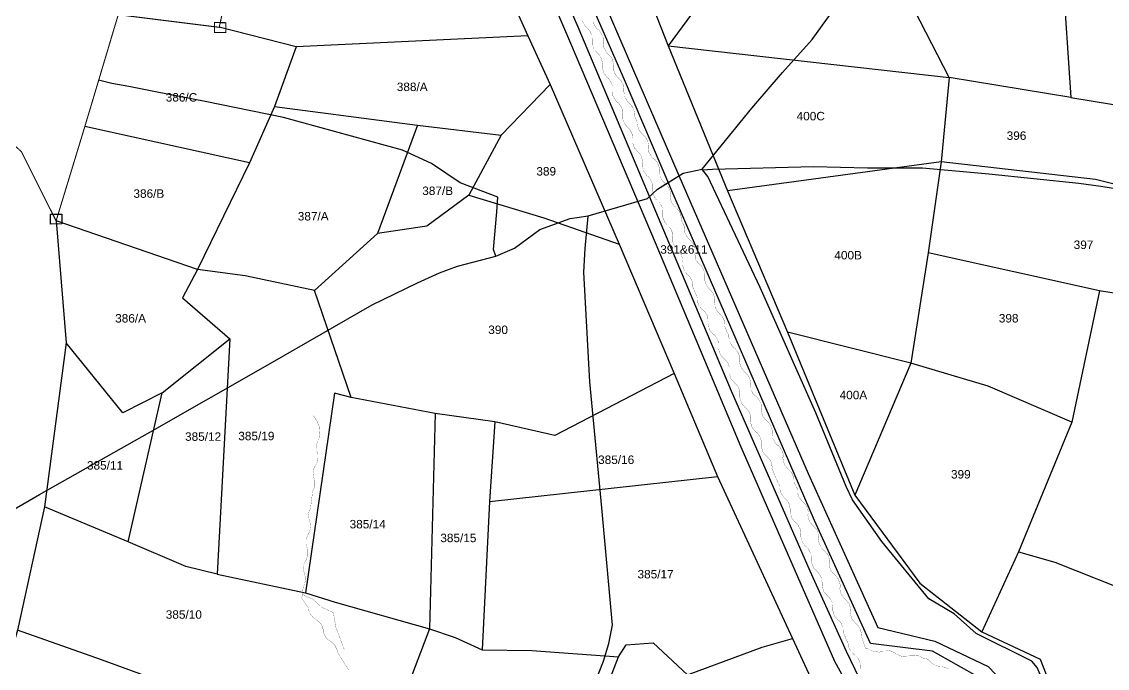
# Model space of a CAD drawing. Header units: inches. Extents: x 617 to 4497, y -923 to 1824.
# Drawn here: x 2235 to 2748, y 160 to 466 of the extents above; entities that cross this region are included whole.
import ezdxf
from ezdxf.enums import TextEntityAlignment as Align

# ---------------------------------------------------------------- set-up
doc = ezdxf.new("R2010")
doc.units = ezdxf.units.IN
doc.header["$LTSCALE"] = 15
doc.header["$MEASUREMENT"] = 0
for name, color, linetype in [('BOUNDARY', 5, 'Continuous'), ('PLOT', 7, 'Continuous'), ('PLOT NO', 7, 'Continuous'), ('ROAD', 50, 'Continuous'), ('STREAM', 130, 'SL')]:
    doc.layers.add(name, color=color, linetype=linetype)
doc.styles.get("Standard").update_dxf_attribs({"font": 'arial.ttf'})
doc.linetypes.add('SL', pattern='A,8e-06,[1,streme line,S=0.066667,R=0,X=0,Y=0],-0.839413', length=0.839421)

msp = doc.modelspace()

# ---------------------------------------------------------------- linework, layer by layer
at = {"layer": 'BOUNDARY', "const_width": 0.5}
msp.add_lwpolyline([(2333.9, 488.84), (2328.29, 463.14), (2280.53, 469.12), (2264.73, 416.27), (2251.13, 371.61), (2234.72, 404.34), (2176.1, 457.06)], dxfattribs=at)
at = {"layer": 'PLOT'}
for points in [[(2383.03, 790.33), (2395.88, 784.64), (2440.54, 703.39), (2448.04, 690.15), (2501.7, 553.61), (2540.72, 454.45), (2568.77, 385.82), (2597.18, 319), (2628.96, 241.98), (2659.7, 200.33), (2689.06, 177.29), (2716.7, 164.39), (2752.83, 72.11), (2757.37, 17.16), (2765.34, -30.28)], [(2380.65, 772.01), (2403.85, 719.92), (2426.42, 667.17), (2454.64, 603.4), (2499.39, 500.59), (2545.77, 393.07), (2606.89, 252.14), (2639.9, 179.35), (2666.8, 172.91), (2692.14, 160.97), (2713.39, 138.66), (2727.46, 102.02), (2740.52, 25.19), (2754.69, -29.87)], [(2748.04, -29.39), (2730.28, 53.32), (2719.61, 102), (2709.47, 133.49), (2704.58, 140.55), (2688.19, 155.46), (2665.8, 168.16), (2636.47, 171.83), (2609.94, 229.94), (2541.93, 386.9), (2519.99, 438.28), (2499.41, 485.55), (2462.6, 569.09), (2394.67, 725.75), (2378.6, 761.4)], [(2376.22, 746.9), (2381.9, 733.19), (2412.43, 660.82), (2452.92, 567.9), (2498.46, 462.28), (2570.48, 291.25), (2607.76, 206.11), (2624.96, 168.22), (2647.81, 120.63), (2655.17, 101.92), (2656.2, 90.28), (2659.63, 46.73), (2660.87, 28.06), (2656.38, 2.91), (2652.82, -20.29)], [(2645.69, -19.82), (2654.78, 18.85), (2654.32, 45.61), (2650.47, 100.78), (2647.07, 113.26), (2619.52, 163.18), (2575.17, 264.65), (2534.72, 361.23), (2494.61, 455.45), (2429.4, 608.29), (2382.99, 716.54), (2374.41, 732.63)], [(2368.54, 697.03), (2394.87, 638.93), (2419.53, 582.08), (2447.53, 518.63), (2474.29, 459.13), (2484.91, 436.17), (2517.53, 360.56), (2543.48, 299.51), (2564.01, 250.7), (2599.46, 174.15), (2635.26, 96.53), (2604.66, 80.72), (2561.48, 59.96), (2505.69, 32.84), (2485.06, 22.82), (2442.78, 0.62)], [(2578.08, 561.4), (2583.1, 512.11), (2540.72, 454.45), (2673.58, 439.48), (2637.96, 508.77), (2625.11, 533.64), (2583.1, 512.11)], [(2723.34, 547.42), (2731.17, 430.01), (2673.58, 439.48)], [(2474.29, 459.13), (2364.71, 453.86), (2328.29, 463.14)], [(2364.71, 453.86), (2354.49, 425.75), (2342.69, 399.06), (2317.94, 348.66), (2251.13, 371.61)], [(2673.58, 439.48), (2669.91, 399.54), (2663.74, 356.55), (2655.5, 304.27), (2628.96, 241.98)], [(2354.49, 425.75), (2422.1, 416.84), (2461.71, 412.15), (2484.91, 436.17)], [(2731.17, 430.01), (2781.15, 421.7)], [(2342.69, 399.06), (2264.73, 416.27)], [(2422.1, 416.84), (2403.2, 365.69)], [(2461.71, 412.15), (2446.41, 383.82), (2481.94, 373), (2517.53, 360.56)], [(2815.35, 373.05), (2798.29, 377.36), (2742.87, 391.23), (2669.91, 399.54), (2568.77, 385.82)], [(2446.41, 383.82), (2426.44, 369.04), (2403.2, 365.69), (2373.39, 338.77), (2340.58, 345.64), (2317.94, 348.66)], [(2798.29, 377.36), (2795.14, 330.37), (2744.82, 338.47), (2663.74, 356.55)], [(2251.13, 371.61), (2255.85, 314.02), (2245.59, 236.37), (2232.79, 178.01), (2231.89, 174.75), (2226.67, 156.99), (2233.97, 80.94), (2235.73, 69.58), (2245.81, 8.19), (2255.13, -28.15), (2275.83, -77.13)], [(2248.52, 374.79), (2253.85, 374.74), (2253.88, 370.15), (2248.52, 370.1), (2248.52, 374.79), (2248.52, 374.79)], [(2317.94, 348.66), (2310.87, 335.26), (2333.35, 315.76), (2327.3, 204.58), (2369.17, 195.71)], [(2543.48, 299.51), (2487, 270.15), (2458.69, 276.62), (2430.46, 280.53), (2390.73, 288.1), (2373.39, 338.77)], [(2744.82, 338.47), (2731.66, 276.47), (2692.05, 293.4), (2655.5, 304.27)], [(2655.5, 304.27), (2597.18, 319)], [(2301.23, 290.28), (2282.73, 280.88), (2255.85, 314.02)], [(2285.17, 219.87), (2301.23, 290.28), (2333.35, 315.76)], [(2390.73, 288.1), (2382.84, 290.14), (2369.17, 195.71), (2383.09, 191.27), (2427.7, 178.69), (2439.86, 174.64), (2452.76, 168.75), (2476.15, 168.5), (2517.14, 165.44), (2520.82, 171.1), (2533.61, 172.11), (2549.91, 156.94), (2585.15, 169.97), (2599.46, 174.15)], [(2430.46, 280.53), (2427.7, 178.69), (2404.39, 117.43), (2452.32, 122.14), (2491.48, 128.3), (2500.12, 129.4), (2508.7, 143.56), (2517.14, 165.44)], [(2458.69, 276.62), (2456.15, 238.96), (2452.76, 168.75)], [(2731.66, 276.47), (2706.48, 215.06), (2689.06, 177.29)], [(2706.48, 215.06), (2723.59, 210.3), (2764.14, 194.22), (2784.21, 274.65), (2794.79, 270.54)], [(2456.15, 238.96), (2564.01, 250.7)], [(2327.3, 204.58), (2312.52, 208.16), (2285.17, 219.87), (2245.59, 236.37)], [(2404.39, 117.43), (2373.12, 127.77), (2310.66, 150.12), (2272.59, 164.02), (2232.79, 178.01)]]:
    msp.add_lwpolyline(points, dxfattribs=at)
at = {"layer": 'PLOT', "color": 3, "const_width": 0.5}
msp.add_lwpolyline([(2326.02, 465.39), (2331.36, 465.33), (2331.39, 460.75), (2326.02, 460.69), (2326.02, 465.39), (2326.02, 465.39)], dxfattribs=at)
at = {"layer": 'ROAD'}
for points in [[(2198.86, 216.6), (2243.22, 242.19), (2295.5, 271.72), (2352.35, 304.1), (2400.62, 331.89), (2422.09, 342.32), (2432.54, 347.04), (2440.98, 350.19), (2459.21, 354.94), (2467.94, 358.66), (2479.96, 367.52), (2494.27, 372.81), (2502.86, 373.96), (2530.9, 382.25), (2535.64, 386.57), (2547.81, 394.15), (2556.82, 396.01), (2580.27, 424.86), (2594.75, 441.81), (2608.77, 457.4), (2621.89, 475.48)], [(2459.21, 354.9), (2458.06, 358.07), (2459.66, 375.9), (2460.12, 382.89), (2442.33, 389.57), (2428.68, 398.82), (2414.93, 405.12), (2358.7, 420.57), (2321.58, 428.05), (2298.18, 432.61), (2285.57, 435.13), (2277.53, 436.56), (2271.24, 438.22)], [(2751.01, 73.18), (2735.94, 112.32), (2715.28, 160.36), (2712.73, 163.36), (2686.46, 176.44), (2676.07, 185.82), (2664.05, 192.83), (2641.79, 220.01), (2627.94, 239.67), (2624.94, 245.96), (2610.53, 280.87), (2584.15, 340.09), (2559.5, 392.57), (2556.87, 395.78), (2561.68, 396.12), (2609.44, 397.27), (2634.92, 396.66), (2660.99, 396.66), (2692.33, 393.83), (2735.05, 389.47), (2745.32, 388.06), (2759.06, 385.88)], [(2487.35, -3.61), (2488.22, 15.27), (2493.7, 77.82), (2495.56, 117.4), (2497.55, 123.99), (2499.29, 135.79), (2510.12, 163.45), (2512.61, 171.78), (2514.35, 180.47), (2509.25, 235.97), (2503.65, 295.44), (2500.79, 347.33), (2501.38, 358.49), (2502.88, 373.89)]]:
    msp.add_lwpolyline(points, dxfattribs=at)
at = {"layer": 'STREAM', "color": 4, "lineweight": 0, "const_width": 0.1}
for points in [[(2631.68, 159.93), (2631.68, 160.15), (2631.68, 160.59), (2631.68, 160.81), (2631.68, 161.46), (2631.46, 162.34), (2631.46, 162.78), (2631.25, 163.43), (2630.59, 164.52), (2630.37, 164.74), (2630.15, 165.18), (2629.5, 165.84), (2629.28, 166.05), (2629.06, 166.27), (2628.4, 166.71), (2627.75, 167.58), (2627.53, 167.8), (2627.09, 168.24), (2626.44, 169.33), (2626.22, 169.77), (2626.22, 169.99), (2626, 171.08), (2626, 171.52), (2625.78, 171.74), (2625.78, 171.96), (2625.12, 173.27), (2623.59, 176.98), (2623.59, 177.64), (2623.38, 178.52), (2623.38, 178.73), (2623.38, 179.61), (2622.72, 180.7), (2622.5, 180.92), (2622.5, 181.36), (2621.84, 182.01), (2621.63, 182.45), (2621.41, 182.45), (2620.75, 183.11), (2620.1, 183.98), (2619.88, 184.2), (2619.44, 184.64), (2619, 185.95), (2618.78, 186.17), (2618.78, 186.6), (2618.57, 187.48), (2618.57, 187.92), (2618.57, 188.13), (2618.57, 188.57), (2618.57, 189.01), (2618.35, 190.1), (2618.35, 190.32), (2618.35, 190.98), (2617.69, 192.29), (2617.47, 192.51), (2617.47, 192.73), (2616.82, 193.6), (2616.6, 193.82), (2616.38, 194.04), (2615.72, 194.69), (2615.07, 195.57), (2614.85, 195.57), (2614.41, 196.22), (2613.97, 197.53), (2613.76, 197.75), (2613.76, 197.97), (2613.54, 199.06), (2613.54, 199.5), (2613.54, 199.72), (2613.54, 200.16), (2613.54, 200.6), (2613.32, 201.69), (2613.32, 201.91), (2613.32, 202.56), (2612.66, 203.87), (2612.44, 204.09), (2612.44, 204.31), (2611.79, 205.19), (2611.57, 205.4), (2611.35, 205.62), (2610.7, 206.28), (2610.04, 206.94), (2609.82, 207.15), (2609.38, 207.81), (2608.95, 208.9), (2608.73, 209.34), (2608.73, 209.56), (2608.51, 210.65), (2608.51, 211.09), (2608.51, 211.31), (2608.51, 211.53), (2608.51, 212.18), (2608.29, 213.27), (2608.29, 213.49), (2608.29, 214.15), (2607.63, 215.24), (2607.42, 215.68), (2607.42, 215.9), (2606.76, 216.77), (2606.54, 216.99), (2606.32, 217.21), (2605.67, 217.65), (2605.01, 218.52), (2604.79, 218.74), (2604.36, 219.4), (2603.92, 220.49), (2603.7, 220.93), (2603.7, 221.14), (2603.48, 222.24), (2603.48, 222.46), (2603.48, 222.89), (2603.48, 223.11), (2603.48, 223.77), (2603.26, 224.64), (2603.26, 225.08), (2603.26, 225.74), (2602.61, 226.83), (2602.39, 227.05), (2602.39, 227.48), (2601.73, 228.36), (2601.51, 228.58), (2601.3, 228.8), (2600.64, 229.23), (2599.98, 230.11), (2599.76, 230.33), (2599.33, 230.76), (2598.89, 232.08), (2598.67, 232.29), (2598.67, 232.73), (2598.45, 233.61), (2598.45, 234.04), (2598.45, 234.26), (2598.45, 234.7), (2598.45, 235.35), (2598.23, 236.23), (2598.23, 236.45), (2598.23, 237.1), (2597.58, 238.42), (2597.36, 238.63), (2597.36, 239.07), (2596.7, 239.73), (2596.49, 239.95), (2596.27, 240.16), (2595.39, 240.82), (2594.96, 241.69), (2594.74, 241.91), (2594.3, 242.35), (2593.86, 243.66), (2593.64, 243.88), (2593.64, 244.32), (2593.42, 245.19), (2593.42, 245.63), (2593.42, 245.85), (2593.42, 246.29), (2591.68, 250), (2589.71, 254.59), (2589.93, 255.03), (2589.71, 256.12), (2589.71, 256.34), (2589.49, 257), (2589.05, 258.31), (2588.83, 258.53), (2588.62, 258.75), (2587.96, 259.62), (2587.74, 259.84), (2587.52, 260.06), (2586.87, 260.71), (2586.21, 261.37), (2585.99, 261.59), (2585.55, 262.24), (2585.12, 263.34), (2585.12, 263.77), (2584.9, 263.99), (2584.68, 265.09), (2584.68, 265.52), (2584.68, 265.74), (2584.68, 265.96), (2584.9, 266.62), (2584.68, 267.71), (2584.68, 267.93), (2584.46, 268.58), (2584.02, 269.68), (2583.81, 270.11), (2583.59, 270.33), (2582.93, 271.21), (2582.71, 271.43), (2582.49, 271.64), (2581.84, 272.08), (2581.18, 272.96), (2580.96, 273.17), (2580.53, 273.61), (2580.09, 274.92), (2580.09, 275.36), (2579.87, 275.58), (2579.65, 276.67), (2579.65, 276.89), (2579.65, 277.11), (2579.65, 277.55), (2579.65, 278.2), (2579.65, 279.08), (2579.65, 279.51), (2579.43, 280.17), (2579, 281.26), (2578.78, 281.48), (2578.56, 281.92), (2577.9, 282.58), (2577.68, 283.01), (2577.47, 283.01), (2576.81, 283.67), (2576.15, 284.54), (2575.94, 284.76), (2575.5, 285.2), (2575.06, 286.51), (2575.06, 286.73), (2574.84, 287.17), (2574.62, 288.04), (2574.62, 288.48), (2574.62, 288.7), (2574.62, 289.13), (2574.62, 289.57), (2574.62, 290.66), (2574.62, 290.88), (2574.41, 291.54), (2573.97, 292.85), (2573.75, 293.07), (2573.53, 293.51), (2572.88, 294.16), (2572.66, 294.38), (2572.44, 294.6), (2571.78, 295.25), (2571.13, 296.13), (2570.91, 296.35), (2570.47, 296.79), (2570.03, 298.1), (2570.03, 298.32), (2569.81, 298.75), (2569.6, 299.63), (2569.6, 300.06), (2569.6, 300.28), (2569.6, 300.72), (2569.6, 301.16), (2569.6, 302.25), (2569.6, 302.47), (2569.38, 303.13), (2568.94, 304.44), (2568.72, 304.66), (2568.5, 304.87), (2567.85, 305.75), (2567.63, 305.97), (2567.41, 306.19), (2566.75, 306.84), (2566.1, 307.5), (2565.88, 307.72), (2565.44, 308.37), (2565.01, 309.46), (2565.01, 309.9), (2564.79, 310.12), (2564.57, 311.21), (2564.57, 311.65), (2564.57, 311.87), (2564.57, 312.09), (2564.57, 312.74), (2564.57, 313.84), (2564.35, 314.06), (2564.35, 314.71), (2563.91, 315.8), (2563.69, 316.24), (2563.47, 316.46), (2562.82, 317.33), (2562.6, 317.55), (2562.38, 317.77), (2561.73, 318.21), (2561.07, 319.08), (2560.85, 319.3), (2560.41, 319.96), (2559.98, 321.05), (2559.98, 321.49), (2559.76, 321.71), (2559.54, 322.8), (2559.54, 323.02), (2559.54, 323.46), (2559.54, 323.67), (2559.54, 324.33), (2559.54, 325.21), (2559.32, 325.64), (2559.32, 326.3), (2558.88, 327.39), (2558.67, 327.61), (2558.45, 328.05), (2557.79, 328.92), (2557.57, 329.14), (2557.35, 329.36), (2556.7, 329.8), (2556.04, 330.67), (2555.82, 330.89), (2555.39, 331.33), (2554.95, 332.64), (2554.73, 332.86), (2554.73, 333.29), (2554.51, 334.17), (2554.51, 334.61), (2554.51, 334.82), (2554.51, 335.26), (2552.54, 339.85), (2552.33, 340.29), (2552.33, 340.73), (2552.33, 341.82), (2552.33, 342.04), (2552.11, 342.69), (2551.67, 344.01), (2551.45, 344.22), (2551.23, 344.66), (2550.8, 345.32), (2550.36, 345.75), (2549.48, 346.41), (2549.05, 347.29), (2548.83, 347.5), (2548.39, 347.94), (2547.95, 349.25), (2547.95, 349.69), (2547.73, 349.91), (2547.52, 351), (2547.52, 351.22), (2547.52, 351.66), (2547.52, 351.88), (2547.73, 352.53), (2547.52, 353.41), (2547.52, 353.84), (2547.3, 354.5), (2546.86, 355.59), (2546.64, 356.03), (2546.64, 356.25), (2545.99, 357.12), (2545.77, 357.34), (2545.55, 357.56), (2544.89, 358.22), (2544.24, 358.87), (2544.02, 359.09), (2543.58, 359.75), (2543.14, 360.84), (2543.14, 361.28), (2542.93, 361.49), (2542.93, 362.59), (2542.93, 363.03), (2542.93, 363.24), (2542.93, 363.68), (2542.93, 364.12), (2542.71, 365.21), (2542.71, 365.43), (2542.71, 366.09), (2542.05, 367.4), (2542.05, 367.62), (2541.83, 367.83), (2541.18, 368.71), (2540.96, 368.93), (2540.74, 369.15), (2540.08, 369.8), (2539.43, 370.68), (2539.21, 370.9), (2538.99, 371.33), (2538.33, 372.64), (2538.33, 372.86), (2538.12, 373.3), (2538.12, 374.17), (2538.12, 374.61), (2538.12, 374.83), (2538.12, 375.27), (2538.12, 375.7), (2538.12, 376.8), (2537.9, 377.02), (2537.9, 377.67), (2537.46, 378.98), (2537.24, 379.2), (2537.02, 379.64), (2536.37, 380.3), (2536.15, 380.51), (2535.93, 380.73), (2535.27, 381.39), (2534.62, 382.26), (2534.62, 382.48), (2534.18, 382.92), (2533.74, 384.23), (2533.52, 384.67), (2533.52, 384.89), (2533.31, 385.98), (2533.31, 386.2), (2533.31, 386.42), (2533.31, 386.85), (2533.31, 387.51), (2533.31, 388.38), (2533.31, 388.82), (2533.09, 389.48), (2532.65, 390.57), (2532.43, 390.79), (2532.21, 391.23), (2531.78, 392.1), (2531.34, 392.32), (2531.34, 392.54), (2530.46, 392.98), (2530.03, 393.85), (2529.81, 394.07), (2529.37, 394.72), (2528.93, 395.82), (2528.93, 396.25), (2528.72, 396.47), (2528.5, 397.57), (2528.5, 398), (2528.5, 398.22), (2528.5, 398.44), (2528.72, 399.1), (2528.5, 400.19), (2528.5, 400.41), (2528.28, 401.06), (2527.84, 402.38), (2527.62, 402.59), (2527.62, 402.81), (2526.97, 403.69), (2526.75, 403.91), (2526.53, 404.12), (2525.87, 404.78), (2525.22, 405.65), (2525, 405.65), (2524.56, 406.31), (2524.12, 407.62), (2524.12, 407.84), (2523.91, 408.28), (2523.91, 409.15), (2523.91, 409.59), (2523.91, 409.81), (2523.91, 410.25), (2523.91, 410.68), (2523.69, 411.78), (2523.69, 411.99), (2523.69, 412.65), (2523.03, 413.96), (2523.03, 414.18), (2522.81, 414.62), (2522.16, 415.27), (2521.94, 415.49), (2521.72, 415.71), (2521.06, 416.37), (2520.41, 417.24), (2520.19, 417.46), (2519.97, 417.9), (2519.31, 419.21), (2519.31, 419.43), (2519.1, 419.86), (2519.1, 420.96), (2519.1, 421.18), (2519.1, 421.4), (2519.1, 421.83), (2519.1, 422.49), (2518.88, 423.36), (2518.88, 423.58), (2518.88, 424.46), (2518.44, 425.55), (2518.22, 425.77), (2518, 426.2), (2517.35, 427.08), (2517.13, 427.3), (2516.91, 427.52), (2516.25, 427.95), (2515.6, 428.83), (2515.6, 429.05), (2515.16, 429.7), (2514.51, 430.8), (2514.51, 431.23), (2514.51, 431.45), (2514.29, 432.54), (2514.29, 432.98), (2514.29, 433.2), (2514.29, 433.42), (2514.29, 434.07), (2514.29, 435.17), (2514.29, 435.39), (2514.07, 436.04), (2513.63, 437.14), (2513.41, 437.57), (2513.19, 437.79), (2512.76, 438.67), (2512.32, 438.88), (2512.32, 439.1), (2511.44, 439.76), (2511.01, 440.63), (2510.79, 440.63), (2510.35, 441.29), (2509.91, 442.6), (2509.91, 442.82), (2509.7, 443.26), (2509.48, 444.13), (2509.48, 444.57), (2509.48, 444.79), (2509.48, 445.22), (2509.7, 445.66), (2509.48, 446.75), (2509.48, 446.97), (2509.26, 447.63), (2508.82, 448.94), (2508.6, 449.16), (2508.6, 449.38), (2507.95, 450.25), (2507.73, 450.47), (2507.51, 450.69), (2506.85, 451.35), (2506.2, 452.22), (2505.98, 452.44), (2505.54, 452.88), (2505.11, 454.19), (2505.11, 454.41), (2504.89, 454.84), (2504.89, 455.72), (2504.89, 456.15), (2504.89, 456.37), (2504.89, 456.81), (2504.89, 457.47), (2504.67, 458.34), (2504.67, 458.56), (2504.67, 459.43), (2504.01, 460.53), (2503.79, 460.75), (2503.79, 461.18), (2503.14, 462.06), (2502.92, 462.28), (2502.7, 462.49), (2502.04, 462.93), (2501.39, 463.81), (2501.17, 464.02), (2500.95, 464.68), (2500.3, 465.77), (2500.3, 466.21)], [(2389.46, 159.28), (2387.27, 162.78), (2384.43, 167.37), (2384.21, 168.02), (2383.99, 168.9), (2383.77, 169.33), (2383.56, 169.77), (2382.9, 171.08), (2382.68, 171.3), (2382.46, 171.52), (2381.81, 172.18), (2381.37, 172.39), (2381.15, 172.61), (2380.5, 173.05), (2379.62, 173.71), (2379.4, 173.92), (2378.96, 174.36), (2378.31, 175.45), (2378.09, 175.67), (2377.87, 176.11), (2377.65, 176.98), (2377.43, 177.42), (2377.43, 177.64), (2377.43, 178.08), (2377.43, 178.52), (2377, 179.39), (2377, 179.83), (2376.78, 180.48), (2375.9, 181.58), (2375.69, 181.79), (2375.47, 182.01), (2374.81, 182.67), (2374.37, 182.89), (2374.37, 183.11), (2373.5, 183.54), (2372.63, 184.2), (2372.63, 184.42), (2371.97, 184.86), (2371.31, 185.95), (2371.09, 186.17), (2371.09, 186.6), (2370.66, 187.48), (2370.66, 187.92), (2370.44, 188.13), (2370.44, 188.57), (2367.38, 193.16), (2368.03, 198.41), (2368.25, 198.85), (2368.69, 199.72), (2368.69, 200.16), (2368.91, 200.81), (2369.13, 202.13), (2369.13, 202.34), (2369.13, 202.78), (2368.91, 203.66), (2368.69, 204.09), (2368.69, 204.31), (2368.47, 205.19), (2368.25, 206.28), (2368.25, 206.5), (2368.03, 207.15), (2368.25, 208.47), (2368.25, 208.68), (2368.25, 209.12), (2368.69, 210), (2368.91, 210.43), (2368.91, 210.65), (2369.13, 210.87), (2369.56, 211.31), (2369.78, 212.4), (2370, 212.62), (2370.22, 213.27), (2370.22, 214.59), (2370.22, 214.81), (2370.22, 215.24), (2370.22, 216.34), (2370, 216.55), (2370, 216.77), (2369.56, 217.65), (2369.35, 218.74), (2369.35, 218.96), (2369.35, 219.61), (2369.35, 220.93), (2369.56, 221.36), (2369.56, 221.58), (2370, 222.68), (2370, 222.89), (2370.22, 223.11), (2370.44, 223.55), (2370.66, 223.99), (2371.09, 224.86), (2371.09, 225.08), (2371.31, 225.74), (2371.53, 227.05), (2371.53, 227.48), (2371.53, 227.7), (2371.31, 228.8), (2371.09, 229.02), (2371.09, 229.45), (2370.88, 230.33), (2370.66, 231.2), (2370.66, 231.42), (2370.44, 232.08), (2370.66, 233.61), (2370.66, 233.82), (2370.88, 234.04), (2371.09, 235.14), (2371.31, 235.35), (2371.31, 235.57), (2371.53, 236.01), (2372.19, 241.26), (2372.41, 243.44), (2372.63, 244.1), (2373.06, 244.97), (2373.28, 245.19), (2373.5, 245.85), (2373.5, 247.16), (2373.5, 247.38), (2373.5, 247.82), (2373.5, 248.91), (2373.28, 249.13), (2373.28, 249.35), (2373.06, 250.22), (2372.84, 251.31), (2372.84, 251.53), (2372.63, 252.19), (2372.84, 253.5), (2373.06, 253.94), (2373.06, 254.16), (2373.28, 255.25), (2373.5, 255.47), (2373.72, 255.69), (2373.94, 256.12), (2374.16, 256.56), (2374.59, 257.43), (2374.59, 257.65), (2374.81, 258.31), (2375.03, 259.62), (2375.03, 260.06), (2375.03, 260.28), (2375.03, 261.37), (2374.81, 261.59), (2374.81, 262.03), (2374.37, 262.9), (2374.37, 263.77), (2374.37, 263.99), (2374.16, 264.65), (2374.37, 265.96), (2374.37, 266.4), (2374.59, 266.62), (2374.81, 267.71), (2375.03, 267.93), (2375.25, 268.15), (2375.47, 268.58), (2375.69, 270.77), (2375.9, 273.61), (2374.59, 276.89), (2372.84, 279.51)], [(2387.49, 163.21), (2387.49, 168.9), (2383.56, 179.17), (2382.68, 184.2), (2382.24, 186.39), (2376.56, 189.01), (2372.63, 192.73), (2370.22, 193.6), (2367.6, 195.13)]]:
    msp.add_lwpolyline(points, dxfattribs=at)
at = {"layer": 'STREAM', "color": 4, "lineweight": 0, "const_width": 0.1, "elevation": 0.1}
msp.add_lwpolyline([(2673.22, 159.71), (2672.13, 160.37), (2671.47, 160.59), (2671.25, 160.59), (2670.16, 160.81), (2669.28, 160.81), (2669.07, 161.03), (2668.63, 161.03), (2667.75, 161.24), (2667.32, 161.46), (2667.1, 161.46), (2665.79, 162.12), (2665.35, 162.56), (2665.13, 162.78), (2664.47, 163.43), (2664.04, 163.87), (2662.73, 164.74), (2660.76, 164.96), (2660.54, 165.18), (2660.32, 165.4), (2659.88, 165.62), (2659.01, 166.05), (2658.57, 166.05), (2658.35, 166.05), (2657.04, 166.27), (2656.39, 166.27), (2656.17, 166.27), (2655.07, 166.27), (2654.2, 165.84), (2653.98, 165.84), (2653.54, 165.84), (2652.67, 165.62), (2652.23, 165.62), (2652.01, 165.62), (2650.7, 165.84), (2650.05, 166.27), (2649.83, 166.27), (2648.73, 166.71), (2648.3, 166.93), (2648.08, 167.15), (2647.86, 167.37), (2647.42, 167.58), (2646.55, 168.02), (2646.33, 168.02), (2645.89, 168.24), (2644.58, 168.46), (2643.92, 168.24), (2643.71, 168.24), (2642.61, 168.24), (2641.74, 168.02), (2641.52, 167.8), (2641.08, 167.8), (2640.21, 167.58), (2639.77, 167.8), (2639.55, 167.8), (2638.24, 168.02), (2637.58, 168.24), (2637.37, 168.24), (2636.27, 168.68), (2635.84, 169.11), (2634.09, 169.33), (2632.34, 174.58), (2632.12, 175.45), (2632.12, 175.67), (2632.12, 175.89), (2632.12, 176.33), (2631.9, 177.42), (2631.68, 177.64), (2631.68, 178.08), (2631.25, 179.17), (2630.81, 179.83), (2630.59, 180.05), (2629.93, 180.7), (2629.28, 181.36), (2629.06, 181.58), (2628.84, 181.79), (2628.18, 182.67), (2627.97, 182.89), (2627.75, 183.11), (2627.31, 184.42), (2627.09, 185.07), (2627.09, 185.29), (2626.87, 186.39), (2627.09, 186.82), (2627.09, 187.26), (2627.09, 187.48), (2627.09, 187.92), (2626.87, 189.01), (2626.65, 189.23), (2626.65, 189.45), (2626.22, 190.76), (2625.78, 191.19), (2625.56, 191.41), (2624.91, 192.29), (2624.25, 192.94), (2624.03, 193.16), (2623.81, 193.38), (2623.16, 194.26), (2622.94, 194.47), (2622.72, 194.69), (2622.28, 196), (2622.06, 196.66), (2622.06, 196.88), (2621.84, 197.97), (2622.06, 198.41), (2622.06, 198.85), (2622.06, 199.06), (2622.06, 199.5), (2621.84, 200.38), (2621.63, 200.81), (2621.63, 201.03), (2621.19, 202.34), (2620.75, 202.78), (2620.53, 203), (2619.88, 203.87), (2619.22, 204.53), (2619, 204.75), (2618.78, 204.97), (2618.13, 205.62), (2617.91, 206.06), (2617.69, 206.28), (2617.25, 207.37), (2617.04, 208.25), (2617.04, 208.47), (2616.82, 209.34), (2617.04, 210), (2617.04, 210.43), (2617.04, 210.65), (2617.04, 211.09), (2616.82, 211.96), (2616.6, 212.4), (2616.6, 212.62), (2616.16, 213.93), (2615.72, 214.37), (2615.5, 214.59), (2614.85, 215.46), (2614.19, 215.9), (2613.97, 216.12), (2613.76, 216.34), (2613.1, 217.21), (2612.88, 217.43), (2612.66, 217.87), (2612.23, 218.96), (2612.01, 219.61), (2612.01, 220.05), (2611.79, 220.93), (2612.01, 221.58), (2612.01, 221.8), (2612.01, 222.24), (2612.01, 222.46), (2611.79, 223.55), (2611.57, 223.77), (2611.57, 224.21), (2611.13, 225.3), (2610.7, 225.95), (2610.48, 226.17), (2609.82, 226.83), (2609.17, 227.48), (2608.95, 227.7), (2608.73, 227.92), (2608.07, 228.8), (2607.85, 229.02), (2607.63, 229.45), (2607.2, 230.55), (2606.98, 231.2), (2606.98, 231.42), (2606.76, 232.51), (2606.98, 233.17), (2606.98, 233.39), (2606.98, 233.61), (2606.98, 234.04), (2606.76, 235.14), (2606.54, 235.35), (2606.54, 235.79), (2606.1, 236.89), (2605.67, 237.54), (2605.45, 237.76), (2604.79, 238.42), (2604.14, 239.07), (2603.92, 239.29), (2603.7, 239.51), (2603.04, 240.38), (2602.83, 240.6), (2602.61, 240.82), (2602.17, 242.13), (2601.95, 242.79), (2601.95, 243.01), (2601.95, 244.1), (2601.95, 244.54), (2601.51, 245.41), (2600.2, 248.25), (2600.2, 248.69), (2600.2, 248.91), (2600.2, 249.35), (2599.98, 250.44), (2599.98, 250.66), (2599.76, 251.09), (2599.33, 252.19), (2598.89, 252.84), (2598.67, 252.84), (2598.02, 253.72), (2597.36, 254.37), (2597.14, 254.59), (2596.92, 254.81), (2596.27, 255.47), (2596.05, 255.9), (2595.83, 256.12), (2595.39, 257.43), (2595.17, 258.09), (2595.17, 258.31), (2594.96, 259.4), (2594.96, 259.84), (2595.17, 260.28), (2594.96, 260.5), (2595.17, 260.93), (2594.96, 261.81), (2594.74, 262.24), (2594.74, 262.46), (2594.08, 263.77), (2593.64, 264.21), (2593.64, 264.43), (2592.99, 265.3), (2592.11, 265.74), (2592.11, 265.96), (2591.68, 266.18), (2591.02, 267.05), (2591.02, 267.27), (2590.8, 267.71), (2590.15, 268.8), (2590.15, 269.46), (2590.15, 269.68), (2589.93, 270.77), (2589.93, 271.43), (2589.93, 271.64), (2589.93, 272.08), (2589.93, 272.3), (2589.71, 273.39), (2589.71, 273.61), (2589.49, 274.05), (2589.05, 275.14), (2588.62, 275.8), (2588.4, 276.02), (2587.74, 276.67), (2587.09, 277.33), (2586.87, 277.55), (2586.65, 277.77), (2585.99, 278.64), (2585.77, 278.86), (2585.55, 279.08), (2585.12, 280.39), (2584.9, 281.05), (2584.9, 281.26), (2584.68, 282.36), (2584.68, 282.79), (2584.9, 283.23), (2584.68, 283.45), (2584.68, 283.89), (2584.68, 284.76), (2584.46, 285.2), (2584.46, 285.42), (2583.81, 286.73), (2583.37, 287.17), (2583.37, 287.38), (2582.71, 288.26), (2581.84, 288.92), (2581.4, 289.35), (2580.75, 290.01), (2580.75, 290.45), (2580.53, 290.66), (2579.87, 291.76), (2579.87, 292.41), (2579.87, 292.85), (2579.65, 293.72), (2579.65, 294.38), (2579.65, 294.6), (2579.65, 295.04), (2579.65, 295.25), (2579.43, 296.35), (2579.43, 296.57), (2579.22, 297), (2578.78, 298.1), (2578.34, 298.75), (2578.12, 298.97), (2577.47, 299.63), (2576.81, 300.28), (2576.59, 300.5), (2576.37, 300.72), (2575.72, 301.59), (2575.5, 301.81), (2575.28, 302.03), (2574.84, 303.34), (2574.62, 304), (2574.62, 304.22), (2574.41, 305.31), (2574.41, 305.75), (2574.41, 306.19), (2574.41, 306.4), (2574.41, 306.84), (2574.41, 307.93), (2574.19, 308.15), (2574.19, 308.37), (2573.53, 309.68), (2573.09, 310.12), (2573.09, 310.34), (2572.44, 311.21), (2571.56, 311.87), (2571.56, 312.09), (2571.13, 312.31), (2570.47, 312.96), (2570.47, 313.4), (2570.25, 313.62), (2569.6, 314.71), (2569.6, 315.59), (2569.6, 315.8), (2569.38, 316.68), (2569.38, 317.33), (2568.07, 320.18), (2567.41, 321.93), (2567.41, 322.14), (2567.41, 322.58), (2567.41, 322.8), (2567.19, 323.89), (2567.19, 324.11), (2567.19, 324.55), (2566.54, 325.86), (2566.32, 326.3), (2566.1, 326.52), (2565.44, 327.39), (2564.79, 328.05), (2564.57, 328.05), (2564.35, 328.48), (2563.69, 329.14), (2563.47, 329.58), (2563.47, 329.8), (2562.82, 331.11), (2562.82, 331.76), (2562.82, 331.98), (2562.6, 333.08), (2562.6, 333.51), (2562.6, 333.95), (2562.6, 334.17), (2562.82, 334.61), (2562.6, 335.48), (2562.38, 335.92), (2562.38, 336.14), (2561.94, 337.45), (2561.51, 337.88), (2561.29, 338.1), (2560.63, 338.98), (2559.98, 339.63), (2559.76, 339.85), (2559.54, 340.07), (2558.88, 340.95), (2558.88, 341.16), (2558.67, 341.38), (2558.23, 342.69), (2558.01, 343.35), (2558.01, 343.57), (2558.01, 344.66), (2558.01, 345.1), (2558.01, 345.54), (2558.01, 345.75), (2558.01, 346.19), (2557.79, 347.29), (2557.79, 347.5), (2557.57, 347.94), (2557.14, 349.03), (2556.7, 349.69), (2556.7, 349.91), (2556.04, 350.78), (2555.39, 351.22), (2555.17, 351.44), (2554.95, 351.66), (2554.29, 352.53), (2554.07, 352.97), (2553.86, 353.19), (2553.42, 354.28), (2553.42, 355.16), (2553.42, 355.37), (2553.2, 356.25), (2553.2, 356.9), (2553.2, 357.34), (2553.2, 357.56), (2553.2, 357.78), (2553.2, 358.87), (2552.98, 359.09), (2552.98, 359.53), (2552.54, 360.84), (2552.11, 361.28), (2551.89, 361.49), (2551.23, 362.37), (2550.58, 363.03), (2550.36, 363.24), (2550.14, 363.46), (2549.48, 364.34), (2549.48, 364.56), (2549.27, 364.77), (2548.61, 366.09), (2548.61, 366.74), (2548.61, 366.96), (2548.39, 368.05), (2548.61, 368.49), (2547.73, 370.24), (2546.86, 372.21), (2546.86, 372.64), (2546.86, 372.86), (2546.86, 373.3), (2546.64, 374.17), (2546.64, 374.61), (2546.42, 374.83), (2545.99, 376.14), (2545.55, 376.58), (2545.33, 376.8), (2544.67, 377.67), (2544.02, 378.33), (2543.8, 378.33), (2543.58, 378.55), (2542.93, 379.42), (2542.71, 379.86), (2542.49, 380.08), (2542.05, 381.17), (2541.83, 381.83), (2541.83, 382.26), (2541.61, 383.14), (2541.83, 383.79), (2541.83, 384.01), (2541.61, 384.45), (2541.83, 384.67), (2541.61, 385.76), (2541.39, 385.98), (2541.39, 386.42), (2540.74, 387.51), (2540.3, 388.17), (2540.3, 388.38), (2539.65, 389.04), (2538.77, 389.7), (2538.77, 389.91), (2538.33, 390.13), (2537.68, 391.01), (2537.68, 391.23), (2537.46, 391.45), (2536.8, 392.76), (2536.8, 393.41), (2536.8, 393.63), (2536.59, 394.72), (2536.59, 395.16), (2536.59, 395.6), (2536.59, 395.82), (2536.59, 396.25), (2536.37, 397.13), (2536.15, 397.57), (2536.15, 397.78), (2535.71, 399.1), (2535.27, 399.53), (2535.06, 399.75), (2534.4, 400.63), (2533.74, 401.06), (2533.52, 401.28), (2533.09, 401.5), (2532.65, 402.38), (2532.43, 402.59), (2532.21, 403.03), (2531.56, 404.12), (2531.56, 404.78), (2531.56, 405), (2531.34, 406.09), (2531.34, 406.75), (2531.34, 406.97), (2531.34, 407.4), (2531.34, 407.62), (2531.12, 408.72), (2531.12, 408.93), (2530.9, 409.37), (2530.46, 410.46), (2530.03, 411.12), (2529.81, 411.34), (2529.15, 411.99), (2528.5, 412.65), (2528.28, 412.87), (2528.06, 413.09), (2527.4, 413.96), (2527.19, 414.18), (2526.97, 414.4), (2526.53, 415.71), (2526.31, 416.37), (2526.31, 416.59), (2526.09, 417.68), (2526.09, 418.12), (2525.22, 420.08), (2524.78, 421.61), (2524.78, 421.83), (2524.78, 422.05), (2524.78, 422.49), (2524.56, 423.58), (2524.34, 423.8), (2524.34, 424.24), (2523.91, 425.33), (2523.47, 425.99), (2523.25, 426.2), (2522.59, 426.86), (2521.94, 427.52), (2521.72, 427.73), (2521.5, 427.95), (2520.85, 428.83), (2520.85, 429.05), (2520.63, 429.48), (2519.97, 430.58), (2519.97, 431.23), (2519.97, 431.45), (2519.75, 432.54), (2519.75, 433.2), (2519.75, 433.42), (2519.75, 433.64), (2519.75, 434.07), (2519.53, 435.17), (2519.53, 435.39), (2519.53, 435.82), (2518.88, 436.92), (2518.44, 437.57), (2518.44, 437.79), (2517.78, 438.45), (2517.13, 439.1), (2516.91, 439.32), (2516.69, 439.54), (2516.04, 440.41), (2515.82, 440.63), (2515.6, 441.07), (2515.16, 442.16), (2514.94, 442.82), (2514.94, 443.04), (2514.94, 444.13), (2514.94, 444.79), (2514.94, 445.01), (2514.94, 445.22), (2514.94, 445.66), (2514.72, 446.75), (2514.51, 446.97), (2514.51, 447.41), (2514.07, 448.5), (2513.63, 449.16), (2513.41, 449.38), (2512.76, 450.03), (2512.1, 450.69), (2511.88, 450.91), (2511.66, 451.13), (2511.01, 452), (2511.01, 452.22), (2510.79, 452.66), (2510.13, 453.75), (2510.13, 454.41), (2510.13, 454.62), (2509.91, 455.72), (2509.91, 456.37), (2509.91, 456.59), (2509.91, 457.03), (2509.91, 457.25), (2509.91, 458.34), (2509.7, 458.56), (2509.7, 459), (2509.04, 460.09), (2508.82, 460.75), (2508.6, 460.96), (2507.95, 461.84), (2507.29, 462.28), (2507.07, 462.49), (2506.85, 462.71), (2506.2, 463.59), (2505.98, 463.81), (2505.76, 464.24), (2505.32, 465.34), (2505.11, 465.99)], dxfattribs=at)

# ---------------------------------------------------------------- texts
at = {"layer": 'PLOT NO'}
for s, p in [('388/A', (2419.6, 435)), ('386/C', (2310.45, 430.04)), ('400C', (2608.14, 421.15)), ('396', (2705.49, 411.93)), ('389', (2483, 395.05)), ('386/B', (2295.01, 384.53)), ('387/B', (2431.64, 385.84)), ('387/A', (2372.75, 373.81)), ('391&611', (2548.13, 358.09)), ('397', (2737.19, 360.32)), ('400B', (2625.84, 355.39)), ('386/A', (2286.36, 325.54)), ('398', (2701.77, 325.57)), ('390', (2460.24, 320.12)), ('400A', (2628.32, 289.27)), ('385/12', (2320.67, 269.61)), ('385/19', (2345.86, 269.88)), ('385/11', (2274.26, 255.99)), ('385/16', (2516.09, 258.65)), ('399', (2679.15, 251.78)), ('385/14', (2398.52, 228.2)), ('385/15', (2441.43, 221.69)), ('385/17', (2534.73, 204.55)), ('385/10', (2311.55, 185.48))]:
    msp.add_text(s, height=4, dxfattribs=at).set_placement(p, align=Align.MIDDLE_CENTER)

doc.saveas('drawing.dxf')
